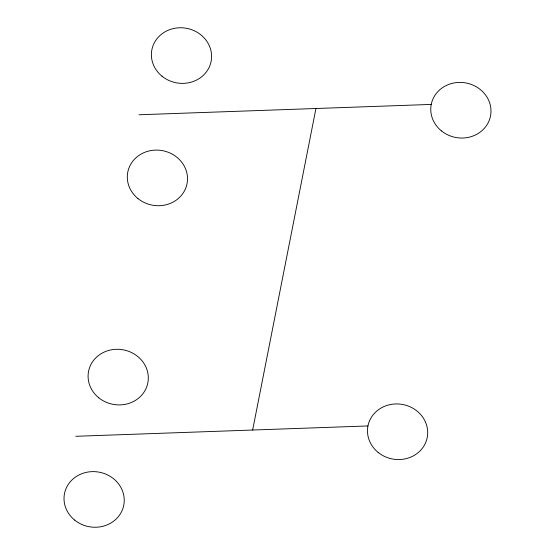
<?xml version="1.0" encoding="UTF-8"?>
<svg xmlns="http://www.w3.org/2000/svg" width="555" height="555" viewBox="0 0 555 555"><rect width="100%" height="100%" fill="white"/><g stroke="black" fill="none" stroke-linecap="round" stroke-linejoin="round"><path stroke-width="0.83" d="M252.65 430.028L315.941 108.502M139.069 114.767L431.242 104.423M75.778 436.292L367.958 425.949M378.135 452.408A30.192 27.729 10.7 0 0 427.218 437.534A30.192 27.729 10.7 0 0 387.411 405.282A30.192 27.729 10.7 0 0 378.135 452.408M98.748 397.762A30.192 27.729 10.7 0 0 147.838 382.888A30.192 27.729 10.7 0 0 108.024 350.635A30.192 27.729 10.7 0 0 98.748 397.762M74.668 520.097A30.192 27.729 10.7 0 0 123.758 505.223A30.192 27.729 10.7 0 0 83.944 472.971A30.192 27.729 10.7 0 0 74.668 520.097M441.419 130.883A30.192 27.729 10.7 0 0 490.509 116.016A30.192 27.729 10.7 0 0 450.702 83.756A30.192 27.729 10.7 0 0 441.419 130.883M162.039 76.236A30.192 27.729 10.7 0 0 211.122 61.362A30.192 27.729 10.7 0 0 171.315 29.11A30.192 27.729 10.7 0 0 162.039 76.236M137.959 198.572A30.192 27.729 10.7 0 0 187.042 183.705A30.192 27.729 10.7 0 0 147.235 151.446A30.192 27.729 10.7 0 0 137.959 198.572"/></g></svg>
